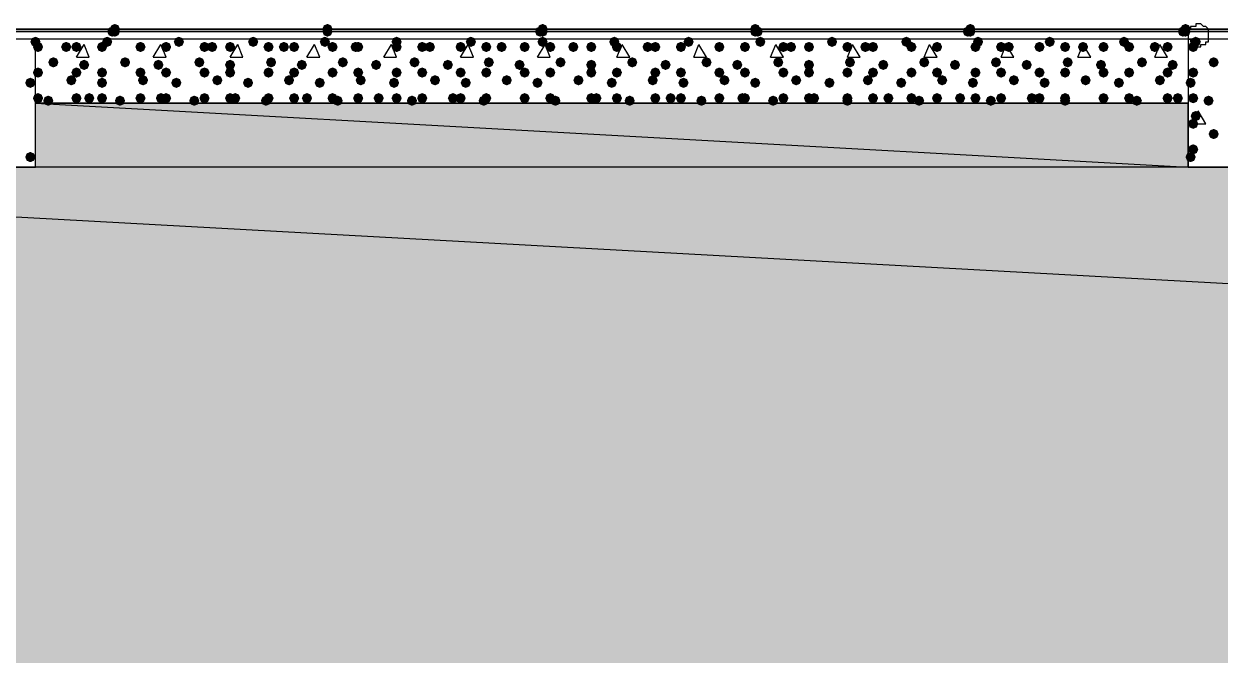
# Model space of a CAD drawing. Header units: millimetres. Extents: x 0 to 420, y 0 to 297.
# Drawn here: x 48.41 to 68.18, y 217.74 to 228.18 of the extents above; entities that cross this region are included whole.
import ezdxf

# ---------------------------------------------------------------- set-up
doc = ezdxf.new("R2010")
doc.units = ezdxf.units.MM
doc.layers.get('0').update_dxf_attribs({"linetype": 'CONTINUOUS'})

msp = doc.modelspace()

# ---------------------------------------------------------------- hatches: boundary and pattern name
at = {"true_color": 0x0000fe}
for points in [[(49.995667, 228.092), (49.970796, 228.032204), (49.911, 228.007333), (49.851204, 228.032204), (49.826333, 228.092), (49.851204, 228.151796), (49.911, 228.176667), (49.970796, 228.151796)], [(53.509333, 228.092), (53.484462, 228.032204), (53.424667, 228.007333), (53.364871, 228.032204), (53.34, 228.092), (53.364871, 228.151796), (53.424667, 228.176667), (53.484462, 228.151796)], [(57.065333, 228.092), (57.040463, 228.032204), (56.980667, 228.007333), (56.920871, 228.032204), (56.896, 228.092), (56.920871, 228.151796), (56.980667, 228.176667), (57.040462, 228.151796)], [(60.579, 228.092), (60.554129, 228.032204), (60.494333, 228.007333), (60.434538, 228.032204), (60.409667, 228.092), (60.434537, 228.151796), (60.494333, 228.176667), (60.554129, 228.151796)], [(64.135, 228.092), (64.110129, 228.032204), (64.050333, 228.007333), (63.990538, 228.032204), (63.965667, 228.092), (63.990537, 228.151796), (64.050333, 228.176667), (64.110129, 228.151796)], [(67.691, 228.092), (67.666129, 228.032204), (67.606333, 228.007333), (67.546537, 228.032204), (67.521667, 228.092), (67.546537, 228.151796), (67.606333, 228.176667), (67.666129, 228.151796)], [(49.953333, 228.049667), (49.928463, 227.989871), (49.868667, 227.965), (49.808871, 227.989871), (49.784, 228.049667), (49.808871, 228.109462), (49.868667, 228.134333), (49.928462, 228.109463)], [(49.995667, 228.049667), (49.970796, 227.989871), (49.911, 227.965), (49.851204, 227.989871), (49.826333, 228.049667), (49.851204, 228.109462), (49.911, 228.134333), (49.970796, 228.109463)], [(49.995667, 228.049667), (49.970796, 227.989871), (49.911, 227.965), (49.851204, 227.989871), (49.826333, 228.049667), (49.851204, 228.109462), (49.911, 228.134333), (49.970796, 228.109463)], [(53.509333, 228.049667), (53.484462, 227.989871), (53.424667, 227.965), (53.364871, 227.989871), (53.34, 228.049667), (53.364871, 228.109462), (53.424667, 228.134333), (53.484462, 228.109463)], [(53.509333, 228.049667), (53.484462, 227.989871), (53.424667, 227.965), (53.364871, 227.989871), (53.34, 228.049667), (53.364871, 228.109462), (53.424667, 228.134333), (53.484462, 228.109463)], [(53.509333, 228.049667), (53.484462, 227.989871), (53.424667, 227.965), (53.364871, 227.989871), (53.34, 228.049667), (53.364871, 228.109462), (53.424667, 228.134333), (53.484462, 228.109463)], [(57.023, 228.049667), (56.998129, 227.989871), (56.938333, 227.965), (56.878538, 227.989871), (56.853667, 228.049667), (56.878537, 228.109462), (56.938333, 228.134333), (56.998129, 228.109463)], [(57.065333, 228.049667), (57.040463, 227.989871), (56.980667, 227.965), (56.920871, 227.989871), (56.896, 228.049667), (56.920871, 228.109462), (56.980667, 228.134333), (57.040462, 228.109463)], [(57.065333, 228.049667), (57.040463, 227.989871), (56.980667, 227.965), (56.920871, 227.989871), (56.896, 228.049667), (56.920871, 228.109462), (56.980667, 228.134333), (57.040462, 228.109463)], [(60.579, 228.049667), (60.554129, 227.989871), (60.494333, 227.965), (60.434538, 227.989871), (60.409667, 228.049667), (60.434537, 228.109462), (60.494333, 228.134333), (60.554129, 228.109463)], [(60.579, 228.049667), (60.554129, 227.989871), (60.494333, 227.965), (60.434538, 227.989871), (60.409667, 228.049667), (60.434537, 228.109462), (60.494333, 228.134333), (60.554129, 228.109463)], [(60.621333, 228.049667), (60.596462, 227.989871), (60.536667, 227.965), (60.476871, 227.989871), (60.452, 228.049667), (60.476871, 228.109462), (60.536667, 228.134333), (60.596462, 228.109463)], [(64.092667, 228.049667), (64.067796, 227.989871), (64.008, 227.965), (63.948204, 227.989871), (63.923333, 228.049667), (63.948204, 228.109462), (64.008, 228.134333), (64.067796, 228.109463)], [(64.135, 228.049667), (64.110129, 227.989871), (64.050333, 227.965), (63.990538, 227.989871), (63.965667, 228.049667), (63.990537, 228.109462), (64.050333, 228.134333), (64.110129, 228.109463)], [(64.135, 228.049667), (64.110129, 227.989871), (64.050333, 227.965), (63.990538, 227.989871), (63.965667, 228.049667), (63.990537, 228.109462), (64.050333, 228.134333), (64.110129, 228.109463)], [(67.648667, 228.049667), (67.623796, 227.989871), (67.564, 227.965), (67.504204, 227.989871), (67.479333, 228.049667), (67.504204, 228.109462), (67.564, 228.134333), (67.623796, 228.109463)], [(67.691, 228.049667), (67.666129, 227.989871), (67.606333, 227.965), (67.546537, 227.989871), (67.521667, 228.049667), (67.546537, 228.109462), (67.606333, 228.134333), (67.666129, 228.109463)], [(67.691, 228.049667), (67.666129, 227.989871), (67.606333, 227.965), (67.546537, 227.989871), (67.521667, 228.049667), (67.546537, 228.109462), (67.606333, 228.134333), (67.666129, 228.109463)]]:
    msp.add_hatch(color=0, dxfattribs=at).paths.add_polyline_path(points, flags=0)
at = {"true_color": 0x000007}
h = msp.add_hatch(color=0, dxfattribs=at)
h.paths.add_polyline_path([(32.215667, 228.049667), (380.661333, 228.049667)], flags=0)
h.paths.add_polyline_path([(380.661333, 228.049667), (32.215667, 228.049667)], flags=0)
at = {"true_color": 0x000008}
for points in [[(48.683333, 227.880333), (48.658463, 227.820537), (48.598667, 227.795667), (48.538871, 227.820537), (48.514, 227.880333), (48.538871, 227.940129), (48.598667, 227.965), (48.658462, 227.940129)], [(49.868667, 227.880333), (49.843796, 227.820537), (49.784, 227.795667), (49.724204, 227.820537), (49.699333, 227.880333), (49.724204, 227.940129), (49.784, 227.965), (49.843796, 227.940129)], [(51.054, 227.880333), (51.029129, 227.820537), (50.969333, 227.795667), (50.909538, 227.820537), (50.884667, 227.880333), (50.909537, 227.940129), (50.969333, 227.965), (51.029129, 227.940129)], [(52.281667, 227.880333), (52.256796, 227.820537), (52.197, 227.795667), (52.137204, 227.820537), (52.112333, 227.880333), (52.137204, 227.940129), (52.197, 227.965), (52.256796, 227.940129)], [(53.467, 227.880333), (53.442129, 227.820537), (53.382333, 227.795667), (53.322538, 227.820537), (53.297667, 227.880333), (53.322537, 227.940129), (53.382333, 227.965), (53.442129, 227.940129)], [(54.652333, 227.880333), (54.627463, 227.820537), (54.567667, 227.795667), (54.507871, 227.820537), (54.483, 227.880333), (54.507871, 227.940129), (54.567667, 227.965), (54.627462, 227.940129)], [(55.88, 227.880333), (55.855129, 227.820537), (55.795333, 227.795667), (55.735538, 227.820537), (55.710667, 227.880333), (55.735537, 227.940129), (55.795333, 227.965), (55.855129, 227.940129)], [(57.065333, 227.880333), (57.040463, 227.820537), (56.980667, 227.795667), (56.920871, 227.820537), (56.896, 227.880333), (56.920871, 227.940129), (56.980667, 227.965), (57.040462, 227.940129)], [(58.250667, 227.880333), (58.225796, 227.820537), (58.166, 227.795667), (58.106204, 227.820537), (58.081333, 227.880333), (58.106204, 227.940129), (58.166, 227.965), (58.225796, 227.940129)], [(59.478333, 227.880333), (59.453463, 227.820537), (59.393667, 227.795667), (59.333871, 227.820537), (59.309, 227.880333), (59.333871, 227.940129), (59.393667, 227.965), (59.453462, 227.940129)], [(60.663667, 227.880333), (60.638796, 227.820537), (60.579, 227.795667), (60.519204, 227.820537), (60.494333, 227.880333), (60.519204, 227.940129), (60.579, 227.965), (60.638796, 227.940129)], [(61.849, 227.880333), (61.824129, 227.820537), (61.764333, 227.795667), (61.704538, 227.820537), (61.679667, 227.880333), (61.704537, 227.940129), (61.764333, 227.965), (61.824129, 227.940129)], [(63.076667, 227.880333), (63.051796, 227.820537), (62.992, 227.795667), (62.932204, 227.820537), (62.907333, 227.880333), (62.932204, 227.940129), (62.992, 227.965), (63.051796, 227.940129)], [(64.262, 227.880333), (64.237129, 227.820537), (64.177333, 227.795667), (64.117538, 227.820537), (64.092667, 227.880333), (64.117537, 227.940129), (64.177333, 227.965), (64.237129, 227.940129)], [(65.447333, 227.880333), (65.422463, 227.820537), (65.362667, 227.795667), (65.302871, 227.820537), (65.278, 227.880333), (65.302871, 227.940129), (65.362667, 227.965), (65.422462, 227.940129)], [(66.675, 227.880333), (66.650129, 227.820537), (66.590333, 227.795667), (66.530538, 227.820537), (66.505667, 227.880333), (66.530537, 227.940129), (66.590333, 227.965), (66.650129, 227.940129)], [(48.725667, 227.795667), (48.700796, 227.735871), (48.641, 227.711), (48.581204, 227.735871), (48.556333, 227.795667), (48.581204, 227.855462), (48.641, 227.880333), (48.700796, 227.855463)], [(49.191333, 227.795667), (49.166462, 227.735871), (49.106667, 227.711), (49.046871, 227.735871), (49.022, 227.795667), (49.046871, 227.855462), (49.106667, 227.880333), (49.166462, 227.855463)], [(49.360667, 227.795667), (49.335796, 227.735871), (49.276, 227.711), (49.216204, 227.735871), (49.191333, 227.795667), (49.216204, 227.855462), (49.276, 227.880333), (49.335796, 227.855463)], [(49.784, 227.795667), (49.759129, 227.735871), (49.699333, 227.711), (49.639538, 227.735871), (49.614667, 227.795667), (49.639537, 227.855462), (49.699333, 227.880333), (49.759129, 227.855463)], [(50.419, 227.795667), (50.394129, 227.735871), (50.334333, 227.711), (50.274538, 227.735871), (50.249667, 227.795667), (50.274537, 227.855462), (50.334333, 227.880333), (50.394129, 227.855463)], [(50.419, 227.795667), (50.394129, 227.735871), (50.334333, 227.711), (50.274538, 227.735871), (50.249667, 227.795667), (50.274537, 227.855462), (50.334333, 227.880333), (50.394129, 227.855463)], [(50.842333, 227.795667), (50.817463, 227.735871), (50.757667, 227.711), (50.697871, 227.735871), (50.673, 227.795667), (50.697871, 227.855462), (50.757667, 227.880333), (50.817462, 227.855463)], [(51.477333, 227.795667), (51.452463, 227.735871), (51.392667, 227.711), (51.332871, 227.735871), (51.308, 227.795667), (51.332871, 227.855462), (51.392667, 227.880333), (51.452462, 227.855463)], [(51.604333, 227.795667), (51.579462, 227.735871), (51.519667, 227.711), (51.459871, 227.735871), (51.435, 227.795667), (51.459871, 227.855462), (51.519667, 227.880333), (51.579462, 227.855463)], [(51.900667, 227.795667), (51.875796, 227.735871), (51.816, 227.711), (51.756204, 227.735871), (51.731333, 227.795667), (51.756204, 227.855462), (51.816, 227.880333), (51.875796, 227.855463)], [(52.535667, 227.795667), (52.510796, 227.735871), (52.451, 227.711), (52.391204, 227.735871), (52.366333, 227.795667), (52.391204, 227.855462), (52.451, 227.880333), (52.510796, 227.855463)], [(52.789667, 227.795667), (52.764796, 227.735871), (52.705, 227.711), (52.645204, 227.735871), (52.620333, 227.795667), (52.645204, 227.855462), (52.705, 227.880333), (52.764796, 227.855463)], [(52.959, 227.795667), (52.934129, 227.735871), (52.874333, 227.711), (52.814538, 227.735871), (52.789667, 227.795667), (52.814537, 227.855462), (52.874333, 227.880333), (52.934129, 227.855463)], [(53.594, 227.795667), (53.569129, 227.735871), (53.509333, 227.711), (53.449538, 227.735871), (53.424667, 227.795667), (53.449537, 227.855462), (53.509333, 227.880333), (53.569129, 227.855463)], [(53.975, 227.795667), (53.950129, 227.735871), (53.890333, 227.711), (53.830538, 227.735871), (53.805667, 227.795667), (53.830537, 227.855462), (53.890333, 227.880333), (53.950129, 227.855463)], [(54.017333, 227.795667), (53.992463, 227.735871), (53.932667, 227.711), (53.872871, 227.735871), (53.848, 227.795667), (53.872871, 227.855462), (53.932667, 227.880333), (53.992462, 227.855463)], [(54.652333, 227.795667), (54.627463, 227.735871), (54.567667, 227.711), (54.507871, 227.735871), (54.483, 227.795667), (54.507871, 227.855462), (54.567667, 227.880333), (54.627462, 227.855463)], [(55.075667, 227.795667), (55.050796, 227.735871), (54.991, 227.711), (54.931204, 227.735871), (54.906333, 227.795667), (54.931204, 227.855462), (54.991, 227.880333), (55.050796, 227.855463)], [(55.202667, 227.795667), (55.177796, 227.735871), (55.118, 227.711), (55.058204, 227.735871), (55.033333, 227.795667), (55.058204, 227.855462), (55.118, 227.880333), (55.177796, 227.855463)], [(55.710667, 227.795667), (55.685796, 227.735871), (55.626, 227.711), (55.566204, 227.735871), (55.541333, 227.795667), (55.566204, 227.855462), (55.626, 227.880333), (55.685796, 227.855463)], [(56.134, 227.795667), (56.109129, 227.735871), (56.049333, 227.711), (55.989538, 227.735871), (55.964667, 227.795667), (55.989537, 227.855462), (56.049333, 227.880333), (56.109129, 227.855463)], [(56.388, 227.795667), (56.363129, 227.735871), (56.303333, 227.711), (56.243537, 227.735871), (56.218667, 227.795667), (56.243537, 227.855462), (56.303333, 227.880333), (56.363129, 227.855463)], [(56.769, 227.795667), (56.744129, 227.735871), (56.684333, 227.711), (56.624538, 227.735871), (56.599667, 227.795667), (56.624537, 227.855462), (56.684333, 227.880333), (56.744129, 227.855463)], [(57.192333, 227.795667), (57.167463, 227.735871), (57.107667, 227.711), (57.047871, 227.735871), (57.023, 227.795667), (57.047871, 227.855462), (57.107667, 227.880333), (57.167462, 227.855463)], [(57.573333, 227.795667), (57.548463, 227.735871), (57.488667, 227.711), (57.428871, 227.735871), (57.404, 227.795667), (57.428871, 227.855462), (57.488667, 227.880333), (57.548462, 227.855463)], [(57.869667, 227.795667), (57.844796, 227.735871), (57.785, 227.711), (57.725204, 227.735871), (57.700333, 227.795667), (57.725204, 227.855462), (57.785, 227.880333), (57.844796, 227.855463)], [(58.293, 227.795667), (58.268129, 227.735871), (58.208333, 227.711), (58.148537, 227.735871), (58.123667, 227.795667), (58.148537, 227.855462), (58.208333, 227.880333), (58.268129, 227.855463)], [(58.801, 227.795667), (58.776129, 227.735871), (58.716333, 227.711), (58.656537, 227.735871), (58.631667, 227.795667), (58.656537, 227.855462), (58.716333, 227.880333), (58.776129, 227.855463)], [(58.928, 227.795667), (58.903129, 227.735871), (58.843333, 227.711), (58.783537, 227.735871), (58.758667, 227.795667), (58.783537, 227.855462), (58.843333, 227.880333), (58.903129, 227.855463)], [(59.351333, 227.795667), (59.326462, 227.735871), (59.266667, 227.711), (59.206871, 227.735871), (59.182, 227.795667), (59.206871, 227.855462), (59.266667, 227.880333), (59.326462, 227.855463)], [(59.986333, 227.795667), (59.961462, 227.735871), (59.901667, 227.711), (59.841871, 227.735871), (59.817, 227.795667), (59.841871, 227.855462), (59.901667, 227.880333), (59.961462, 227.855463)], [(59.986333, 227.795667), (59.961462, 227.735871), (59.901667, 227.711), (59.841871, 227.735871), (59.817, 227.795667), (59.841871, 227.855462), (59.901667, 227.880333), (59.961462, 227.855463)], [(60.409667, 227.795667), (60.384796, 227.735871), (60.325, 227.711), (60.265204, 227.735871), (60.240333, 227.795667), (60.265204, 227.855462), (60.325, 227.880333), (60.384796, 227.855463)], [(61.044667, 227.795667), (61.019796, 227.735871), (60.96, 227.711), (60.900204, 227.735871), (60.875333, 227.795667), (60.900204, 227.855462), (60.96, 227.880333), (61.019796, 227.855463)], [(61.171667, 227.795667), (61.146796, 227.735871), (61.087, 227.711), (61.027204, 227.735871), (61.002333, 227.795667), (61.027204, 227.855462), (61.087, 227.880333), (61.146796, 227.855463)], [(61.468, 227.795667), (61.443129, 227.735871), (61.383333, 227.711), (61.323537, 227.735871), (61.298667, 227.795667), (61.323537, 227.855462), (61.383333, 227.880333), (61.443129, 227.855463)], [(62.103, 227.795667), (62.078129, 227.735871), (62.018333, 227.711), (61.958537, 227.735871), (61.933667, 227.795667), (61.958537, 227.855462), (62.018333, 227.880333), (62.078129, 227.855463)], [(62.399333, 227.795667), (62.374462, 227.735871), (62.314667, 227.711), (62.254871, 227.735871), (62.23, 227.795667), (62.254871, 227.855462), (62.314667, 227.880333), (62.374462, 227.855463)], [(62.526333, 227.795667), (62.501462, 227.735871), (62.441667, 227.711), (62.381871, 227.735871), (62.357, 227.795667), (62.381871, 227.855462), (62.441667, 227.880333), (62.501462, 227.855463)], [(63.161333, 227.795667), (63.136462, 227.735871), (63.076667, 227.711), (63.016871, 227.735871), (62.992, 227.795667), (63.016871, 227.855462), (63.076667, 227.880333), (63.136462, 227.855463)], [(63.584667, 227.795667), (63.559796, 227.735871), (63.5, 227.711), (63.440204, 227.735871), (63.415333, 227.795667), (63.440204, 227.855462), (63.5, 227.880333), (63.559796, 227.855463)], [(63.584667, 227.795667), (63.559796, 227.735871), (63.5, 227.711), (63.440204, 227.735871), (63.415333, 227.795667), (63.440204, 227.855462), (63.5, 227.880333), (63.559796, 227.855463)], [(64.219667, 227.795667), (64.194796, 227.735871), (64.135, 227.711), (64.075204, 227.735871), (64.050333, 227.795667), (64.075204, 227.855462), (64.135, 227.880333), (64.194796, 227.855463)], [(64.643, 227.795667), (64.618129, 227.735871), (64.558333, 227.711), (64.498537, 227.735871), (64.473667, 227.795667), (64.498537, 227.855462), (64.558333, 227.880333), (64.618129, 227.855463)], [(64.77, 227.795667), (64.745129, 227.735871), (64.685333, 227.711), (64.625538, 227.735871), (64.600667, 227.795667), (64.625537, 227.855462), (64.685333, 227.880333), (64.745129, 227.855463)], [(65.278, 227.795667), (65.253129, 227.735871), (65.193333, 227.711), (65.133538, 227.735871), (65.108667, 227.795667), (65.133537, 227.855462), (65.193333, 227.880333), (65.253129, 227.855463)], [(65.701333, 227.795667), (65.676463, 227.735871), (65.616667, 227.711), (65.556871, 227.735871), (65.532, 227.795667), (65.556871, 227.855462), (65.616667, 227.880333), (65.676462, 227.855463)], [(65.997667, 227.795667), (65.972796, 227.735871), (65.913, 227.711), (65.853204, 227.735871), (65.828333, 227.795667), (65.853204, 227.855462), (65.913, 227.880333), (65.972796, 227.855463)], [(66.336333, 227.795667), (66.311462, 227.735871), (66.251667, 227.711), (66.191871, 227.735871), (66.167, 227.795667), (66.191871, 227.855462), (66.251667, 227.880333), (66.311462, 227.855463)], [(66.759667, 227.795667), (66.734796, 227.735871), (66.675, 227.711), (66.615204, 227.735871), (66.590333, 227.795667), (66.615204, 227.855462), (66.675, 227.880333), (66.734796, 227.855463)], [(67.183, 227.795667), (67.158129, 227.735871), (67.098333, 227.711), (67.038538, 227.735871), (67.013667, 227.795667), (67.038537, 227.855462), (67.098333, 227.880333), (67.158129, 227.855463)], [(67.394667, 227.795667), (67.369796, 227.735871), (67.31, 227.711), (67.250204, 227.735871), (67.225333, 227.795667), (67.250204, 227.855462), (67.31, 227.880333), (67.369796, 227.855463)], [(48.979667, 227.541667), (48.954796, 227.481871), (48.895, 227.457), (48.835204, 227.481871), (48.810333, 227.541667), (48.835204, 227.601462), (48.895, 227.626333), (48.954796, 227.601463)], [(49.487667, 227.499333), (49.462796, 227.439537), (49.403, 227.414667), (49.343204, 227.439537), (49.318333, 227.499333), (49.343204, 227.559129), (49.403, 227.584), (49.462796, 227.559129)], [(50.165, 227.541667), (50.140129, 227.481871), (50.080333, 227.457), (50.020538, 227.481871), (49.995667, 227.541667), (50.020537, 227.601462), (50.080333, 227.626333), (50.140129, 227.601463)], [(50.715333, 227.499333), (50.690463, 227.439537), (50.630667, 227.414667), (50.570871, 227.439537), (50.546, 227.499333), (50.570871, 227.559129), (50.630667, 227.584), (50.690462, 227.559129)], [(51.392667, 227.541667), (51.367796, 227.481871), (51.308, 227.457), (51.248204, 227.481871), (51.223333, 227.541667), (51.248204, 227.601462), (51.308, 227.626333), (51.367796, 227.601463)], [(51.900667, 227.499333), (51.875796, 227.439537), (51.816, 227.414667), (51.756204, 227.439537), (51.731333, 227.499333), (51.756204, 227.559129), (51.816, 227.584), (51.875796, 227.559129)], [(52.578, 227.541667), (52.553129, 227.481871), (52.493333, 227.457), (52.433538, 227.481871), (52.408667, 227.541667), (52.433537, 227.601462), (52.493333, 227.626333), (52.553129, 227.601463)], [(53.086, 227.499333), (53.061129, 227.439537), (53.001333, 227.414667), (52.941537, 227.439537), (52.916667, 227.499333), (52.941537, 227.559129), (53.001333, 227.584), (53.061129, 227.559129)], [(53.763333, 227.541667), (53.738463, 227.481871), (53.678667, 227.457), (53.618871, 227.481871), (53.594, 227.541667), (53.618871, 227.601462), (53.678667, 227.626333), (53.738462, 227.601463)], [(54.313667, 227.499333), (54.288796, 227.439537), (54.229, 227.414667), (54.169204, 227.439537), (54.144333, 227.499333), (54.169204, 227.559129), (54.229, 227.584), (54.288796, 227.559129)], [(54.948667, 227.541667), (54.923796, 227.481871), (54.864, 227.457), (54.804204, 227.481871), (54.779333, 227.541667), (54.804204, 227.601462), (54.864, 227.626333), (54.923796, 227.601463)], [(55.499, 227.499333), (55.474129, 227.439537), (55.414333, 227.414667), (55.354538, 227.439537), (55.329667, 227.499333), (55.354537, 227.559129), (55.414333, 227.584), (55.474129, 227.559129)], [(56.176333, 227.541667), (56.151462, 227.481871), (56.091667, 227.457), (56.031871, 227.481871), (56.007, 227.541667), (56.031871, 227.601462), (56.091667, 227.626333), (56.151462, 227.601463)], [(56.684333, 227.499333), (56.659462, 227.439537), (56.599667, 227.414667), (56.539871, 227.439537), (56.515, 227.499333), (56.539871, 227.559129), (56.599667, 227.584), (56.659462, 227.559129)], [(57.361667, 227.541667), (57.336796, 227.481871), (57.277, 227.457), (57.217204, 227.481871), (57.192333, 227.541667), (57.217204, 227.601462), (57.277, 227.626333), (57.336796, 227.601463)], [(57.869667, 227.499333), (57.844796, 227.439537), (57.785, 227.414667), (57.725204, 227.439537), (57.700333, 227.499333), (57.725204, 227.559129), (57.785, 227.584), (57.844796, 227.559129)], [(58.547, 227.541667), (58.522129, 227.481871), (58.462333, 227.457), (58.402538, 227.481871), (58.377667, 227.541667), (58.402537, 227.601462), (58.462333, 227.626333), (58.522129, 227.601463)], [(59.097333, 227.499333), (59.072463, 227.439537), (59.012667, 227.414667), (58.952871, 227.439537), (58.928, 227.499333), (58.952871, 227.559129), (59.012667, 227.584), (59.072462, 227.559129)], [(59.774667, 227.541667), (59.749796, 227.481871), (59.69, 227.457), (59.630204, 227.481871), (59.605333, 227.541667), (59.630204, 227.601462), (59.69, 227.626333), (59.749796, 227.601463)], [(60.282667, 227.499333), (60.257796, 227.439537), (60.198, 227.414667), (60.138204, 227.439537), (60.113333, 227.499333), (60.138204, 227.559129), (60.198, 227.584), (60.257796, 227.559129)], [(60.96, 227.541667), (60.935129, 227.481871), (60.875333, 227.457), (60.815538, 227.481871), (60.790667, 227.541667), (60.815537, 227.601462), (60.875333, 227.626333), (60.935129, 227.601463)], [(61.468, 227.499333), (61.443129, 227.439537), (61.383333, 227.414667), (61.323537, 227.439537), (61.298667, 227.499333), (61.323537, 227.559129), (61.383333, 227.584), (61.443129, 227.559129)], [(62.145333, 227.541667), (62.120463, 227.481871), (62.060667, 227.457), (62.000871, 227.481871), (61.976, 227.541667), (62.000871, 227.601462), (62.060667, 227.626333), (62.120462, 227.601463)], [(62.695667, 227.499333), (62.670796, 227.439537), (62.611, 227.414667), (62.551204, 227.439537), (62.526333, 227.499333), (62.551204, 227.559129), (62.611, 227.584), (62.670796, 227.559129)], [(63.373, 227.541667), (63.348129, 227.481871), (63.288333, 227.457), (63.228537, 227.481871), (63.203667, 227.541667), (63.228537, 227.601462), (63.288333, 227.626333), (63.348129, 227.601463)], [(63.881, 227.499333), (63.856129, 227.439537), (63.796333, 227.414667), (63.736537, 227.439537), (63.711667, 227.499333), (63.736537, 227.559129), (63.796333, 227.584), (63.856129, 227.559129)], [(64.558333, 227.541667), (64.533463, 227.481871), (64.473667, 227.457), (64.413871, 227.481871), (64.389, 227.541667), (64.413871, 227.601462), (64.473667, 227.626333), (64.533462, 227.601463)], [(65.066333, 227.499333), (65.041462, 227.439537), (64.981667, 227.414667), (64.921871, 227.439537), (64.897, 227.499333), (64.921871, 227.559129), (64.981667, 227.584), (65.041462, 227.559129)], [(65.743667, 227.541667), (65.718796, 227.481871), (65.659, 227.457), (65.599204, 227.481871), (65.574333, 227.541667), (65.599204, 227.601462), (65.659, 227.626333), (65.718796, 227.601463)], [(66.294, 227.499333), (66.269129, 227.439537), (66.209333, 227.414667), (66.149538, 227.439537), (66.124667, 227.499333), (66.149537, 227.559129), (66.209333, 227.584), (66.269129, 227.559129)], [(66.971333, 227.541667), (66.946462, 227.481871), (66.886667, 227.457), (66.826871, 227.481871), (66.802, 227.541667), (66.826871, 227.601462), (66.886667, 227.626333), (66.946462, 227.601463)], [(67.479333, 227.499333), (67.454462, 227.439537), (67.394667, 227.414667), (67.334871, 227.439537), (67.31, 227.499333), (67.334871, 227.559129), (67.394667, 227.584), (67.454462, 227.559129)], [(48.725667, 227.372333), (48.700796, 227.312537), (48.641, 227.287667), (48.581204, 227.312537), (48.556333, 227.372333), (48.581204, 227.432129), (48.641, 227.457), (48.700796, 227.432129)], [(49.360667, 227.372333), (49.335796, 227.312537), (49.276, 227.287667), (49.216204, 227.312537), (49.191333, 227.372333), (49.216204, 227.432129), (49.276, 227.457), (49.335796, 227.432129)], [(49.784, 227.372333), (49.759129, 227.312537), (49.699333, 227.287667), (49.639538, 227.312537), (49.614667, 227.372333), (49.639537, 227.432129), (49.699333, 227.457), (49.759129, 227.432129)], [(50.419, 227.372333), (50.394129, 227.312537), (50.334333, 227.287667), (50.274538, 227.312537), (50.249667, 227.372333), (50.274537, 227.432129), (50.334333, 227.457), (50.394129, 227.432129)], [(50.842333, 227.372333), (50.817463, 227.312537), (50.757667, 227.287667), (50.697871, 227.312537), (50.673, 227.372333), (50.697871, 227.432129), (50.757667, 227.457), (50.817462, 227.432129)], [(51.477333, 227.372333), (51.452463, 227.312537), (51.392667, 227.287667), (51.332871, 227.312537), (51.308, 227.372333), (51.332871, 227.432129), (51.392667, 227.457), (51.452462, 227.432129)], [(51.900667, 227.372333), (51.875796, 227.312537), (51.816, 227.287667), (51.756204, 227.312537), (51.731333, 227.372333), (51.756204, 227.432129), (51.816, 227.457), (51.875796, 227.432129)], [(52.535667, 227.372333), (52.510796, 227.312537), (52.451, 227.287667), (52.391204, 227.312537), (52.366333, 227.372333), (52.391204, 227.432129), (52.451, 227.457), (52.510796, 227.432129)], [(52.959, 227.372333), (52.934129, 227.312537), (52.874333, 227.287667), (52.814538, 227.312537), (52.789667, 227.372333), (52.814537, 227.432129), (52.874333, 227.457), (52.934129, 227.432129)], [(53.594, 227.372333), (53.569129, 227.312537), (53.509333, 227.287667), (53.449538, 227.312537), (53.424667, 227.372333), (53.449537, 227.432129), (53.509333, 227.457), (53.569129, 227.432129)], [(54.017333, 227.372333), (53.992463, 227.312537), (53.932667, 227.287667), (53.872871, 227.312537), (53.848, 227.372333), (53.872871, 227.432129), (53.932667, 227.457), (53.992462, 227.432129)], [(54.652333, 227.372333), (54.627463, 227.312537), (54.567667, 227.287667), (54.507871, 227.312537), (54.483, 227.372333), (54.507871, 227.432129), (54.567667, 227.457), (54.627462, 227.432129)], [(55.075667, 227.372333), (55.050796, 227.312537), (54.991, 227.287667), (54.931204, 227.312537), (54.906333, 227.372333), (54.931204, 227.432129), (54.991, 227.457), (55.050796, 227.432129)], [(55.710667, 227.372333), (55.685796, 227.312537), (55.626, 227.287667), (55.566204, 227.312537), (55.541333, 227.372333), (55.566204, 227.432129), (55.626, 227.457), (55.685796, 227.432129)], [(56.134, 227.372333), (56.109129, 227.312537), (56.049333, 227.287667), (55.989538, 227.312537), (55.964667, 227.372333), (55.989537, 227.432129), (56.049333, 227.457), (56.109129, 227.432129)], [(56.769, 227.372333), (56.744129, 227.312537), (56.684333, 227.287667), (56.624538, 227.312537), (56.599667, 227.372333), (56.624537, 227.432129), (56.684333, 227.457), (56.744129, 227.432129)], [(57.192333, 227.372333), (57.167463, 227.312537), (57.107667, 227.287667), (57.047871, 227.312537), (57.023, 227.372333), (57.047871, 227.432129), (57.107667, 227.457), (57.167462, 227.432129)], [(57.869667, 227.372333), (57.844796, 227.312537), (57.785, 227.287667), (57.725204, 227.312537), (57.700333, 227.372333), (57.725204, 227.432129), (57.785, 227.457), (57.844796, 227.432129)], [(58.293, 227.372333), (58.268129, 227.312537), (58.208333, 227.287667), (58.148537, 227.312537), (58.123667, 227.372333), (58.148537, 227.432129), (58.208333, 227.457), (58.268129, 227.432129)], [(58.928, 227.372333), (58.903129, 227.312537), (58.843333, 227.287667), (58.783537, 227.312537), (58.758667, 227.372333), (58.783537, 227.432129), (58.843333, 227.457), (58.903129, 227.432129)], [(59.351333, 227.372333), (59.326462, 227.312537), (59.266667, 227.287667), (59.206871, 227.312537), (59.182, 227.372333), (59.206871, 227.432129), (59.266667, 227.457), (59.326462, 227.432129)], [(59.986333, 227.372333), (59.961462, 227.312537), (59.901667, 227.287667), (59.841871, 227.312537), (59.817, 227.372333), (59.841871, 227.432129), (59.901667, 227.457), (59.961462, 227.432129)], [(60.409667, 227.372333), (60.384796, 227.312537), (60.325, 227.287667), (60.265204, 227.312537), (60.240333, 227.372333), (60.265204, 227.432129), (60.325, 227.457), (60.384796, 227.432129)], [(61.044667, 227.372333), (61.019796, 227.312537), (60.96, 227.287667), (60.900204, 227.312537), (60.875333, 227.372333), (60.900204, 227.432129), (60.96, 227.457), (61.019796, 227.432129)], [(61.468, 227.372333), (61.443129, 227.312537), (61.383333, 227.287667), (61.323537, 227.312537), (61.298667, 227.372333), (61.323537, 227.432129), (61.383333, 227.457), (61.443129, 227.432129)], [(62.103, 227.372333), (62.078129, 227.312537), (62.018333, 227.287667), (61.958537, 227.312537), (61.933667, 227.372333), (61.958537, 227.432129), (62.018333, 227.457), (62.078129, 227.432129)], [(62.526333, 227.372333), (62.501462, 227.312537), (62.441667, 227.287667), (62.381871, 227.312537), (62.357, 227.372333), (62.381871, 227.432129), (62.441667, 227.457), (62.501462, 227.432129)], [(63.161333, 227.372333), (63.136462, 227.312537), (63.076667, 227.287667), (63.016871, 227.312537), (62.992, 227.372333), (63.016871, 227.432129), (63.076667, 227.457), (63.136462, 227.432129)], [(63.584667, 227.372333), (63.559796, 227.312537), (63.5, 227.287667), (63.440204, 227.312537), (63.415333, 227.372333), (63.440204, 227.432129), (63.5, 227.457), (63.559796, 227.432129)], [(64.219667, 227.372333), (64.194796, 227.312537), (64.135, 227.287667), (64.075204, 227.312537), (64.050333, 227.372333), (64.075204, 227.432129), (64.135, 227.457), (64.194796, 227.432129)], [(64.643, 227.372333), (64.618129, 227.312537), (64.558333, 227.287667), (64.498537, 227.312537), (64.473667, 227.372333), (64.498537, 227.432129), (64.558333, 227.457), (64.618129, 227.432129)], [(65.278, 227.372333), (65.253129, 227.312537), (65.193333, 227.287667), (65.133538, 227.312537), (65.108667, 227.372333), (65.133537, 227.432129), (65.193333, 227.457), (65.253129, 227.432129)], [(65.701333, 227.372333), (65.676463, 227.312537), (65.616667, 227.287667), (65.556871, 227.312537), (65.532, 227.372333), (65.556871, 227.432129), (65.616667, 227.457), (65.676462, 227.432129)], [(66.336333, 227.372333), (66.311462, 227.312537), (66.251667, 227.287667), (66.191871, 227.312537), (66.167, 227.372333), (66.191871, 227.432129), (66.251667, 227.457), (66.311462, 227.432129)], [(66.759667, 227.372333), (66.734796, 227.312537), (66.675, 227.287667), (66.615204, 227.312537), (66.590333, 227.372333), (66.615204, 227.432129), (66.675, 227.457), (66.734796, 227.432129)], [(67.394667, 227.372333), (67.369796, 227.312537), (67.31, 227.287667), (67.250204, 227.312537), (67.225333, 227.372333), (67.250204, 227.432129), (67.31, 227.457), (67.369796, 227.432129)], [(49.276, 227.245333), (49.251129, 227.185537), (49.191333, 227.160667), (49.131537, 227.185537), (49.106667, 227.245333), (49.131537, 227.305129), (49.191333, 227.33), (49.251129, 227.305129)], [(49.784, 227.203), (49.759129, 227.143204), (49.699333, 227.118333), (49.639538, 227.143204), (49.614667, 227.203), (49.639537, 227.262796), (49.699333, 227.287667), (49.759129, 227.262796)], [(50.461333, 227.245333), (50.436462, 227.185537), (50.376667, 227.160667), (50.316871, 227.185537), (50.292, 227.245333), (50.316871, 227.305129), (50.376667, 227.33), (50.436462, 227.305129)], [(51.011667, 227.203), (50.986796, 227.143204), (50.927, 227.118333), (50.867204, 227.143204), (50.842333, 227.203), (50.867204, 227.262796), (50.927, 227.287667), (50.986796, 227.262796)], [(51.689, 227.245333), (51.664129, 227.185537), (51.604333, 227.160667), (51.544538, 227.185537), (51.519667, 227.245333), (51.544537, 227.305129), (51.604333, 227.33), (51.664129, 227.305129)], [(52.197, 227.203), (52.172129, 227.143204), (52.112333, 227.118333), (52.052538, 227.143204), (52.027667, 227.203), (52.052537, 227.262796), (52.112333, 227.287667), (52.172129, 227.262796)], [(52.874333, 227.245333), (52.849462, 227.185537), (52.789667, 227.160667), (52.729871, 227.185537), (52.705, 227.245333), (52.729871, 227.305129), (52.789667, 227.33), (52.849462, 227.305129)], [(53.382333, 227.203), (53.357463, 227.143204), (53.297667, 227.118333), (53.237871, 227.143204), (53.213, 227.203), (53.237871, 227.262796), (53.297667, 227.287667), (53.357462, 227.262796)], [(54.059667, 227.245333), (54.034796, 227.185537), (53.975, 227.160667), (53.915204, 227.185537), (53.890333, 227.245333), (53.915204, 227.305129), (53.975, 227.33), (54.034796, 227.305129)], [(54.61, 227.203), (54.585129, 227.143204), (54.525333, 227.118333), (54.465538, 227.143204), (54.440667, 227.203), (54.465537, 227.262796), (54.525333, 227.287667), (54.585129, 227.262796)], [(55.287333, 227.245333), (55.262463, 227.185537), (55.202667, 227.160667), (55.142871, 227.185537), (55.118, 227.245333), (55.142871, 227.305129), (55.202667, 227.33), (55.262462, 227.305129)], [(55.795333, 227.203), (55.770463, 227.143204), (55.710667, 227.118333), (55.650871, 227.143204), (55.626, 227.203), (55.650871, 227.262796), (55.710667, 227.287667), (55.770462, 227.262796)], [(56.472667, 227.245333), (56.447796, 227.185537), (56.388, 227.160667), (56.328204, 227.185537), (56.303333, 227.245333), (56.328204, 227.305129), (56.388, 227.33), (56.447796, 227.305129)], [(56.980667, 227.203), (56.955796, 227.143204), (56.896, 227.118333), (56.836204, 227.143204), (56.811333, 227.203), (56.836204, 227.262796), (56.896, 227.287667), (56.955796, 227.262796)], [(57.658, 227.245333), (57.633129, 227.185537), (57.573333, 227.160667), (57.513537, 227.185537), (57.488667, 227.245333), (57.513537, 227.305129), (57.573333, 227.33), (57.633129, 227.305129)], [(58.208333, 227.203), (58.183463, 227.143204), (58.123667, 227.118333), (58.063871, 227.143204), (58.039, 227.203), (58.063871, 227.262796), (58.123667, 227.287667), (58.183462, 227.262796)], [(58.885667, 227.245333), (58.860796, 227.185537), (58.801, 227.160667), (58.741204, 227.185537), (58.716333, 227.245333), (58.741204, 227.305129), (58.801, 227.33), (58.860796, 227.305129)], [(59.393667, 227.203), (59.368796, 227.143204), (59.309, 227.118333), (59.249204, 227.143204), (59.224333, 227.203), (59.249204, 227.262796), (59.309, 227.287667), (59.368796, 227.262796)], [(60.071, 227.245333), (60.046129, 227.185537), (59.986333, 227.160667), (59.926537, 227.185537), (59.901667, 227.245333), (59.926537, 227.305129), (59.986333, 227.33), (60.046129, 227.305129)], [(60.579, 227.203), (60.554129, 227.143204), (60.494333, 227.118333), (60.434538, 227.143204), (60.409667, 227.203), (60.434537, 227.262796), (60.494333, 227.287667), (60.554129, 227.262796)], [(61.256333, 227.245333), (61.231462, 227.185537), (61.171667, 227.160667), (61.111871, 227.185537), (61.087, 227.245333), (61.111871, 227.305129), (61.171667, 227.33), (61.231462, 227.305129)], [(61.806667, 227.203), (61.781796, 227.143204), (61.722, 227.118333), (61.662204, 227.143204), (61.637333, 227.203), (61.662204, 227.262796), (61.722, 227.287667), (61.781796, 227.262796)], [(62.441667, 227.245333), (62.416796, 227.185537), (62.357, 227.160667), (62.297204, 227.185537), (62.272333, 227.245333), (62.297204, 227.305129), (62.357, 227.33), (62.416796, 227.305129)], [(62.992, 227.203), (62.967129, 227.143204), (62.907333, 227.118333), (62.847538, 227.143204), (62.822667, 227.203), (62.847537, 227.262796), (62.907333, 227.287667), (62.967129, 227.262796)], [(63.669333, 227.245333), (63.644462, 227.185537), (63.584667, 227.160667), (63.524871, 227.185537), (63.5, 227.245333), (63.524871, 227.305129), (63.584667, 227.33), (63.644462, 227.305129)], [(64.177333, 227.203), (64.152463, 227.143204), (64.092667, 227.118333), (64.032871, 227.143204), (64.008, 227.203), (64.032871, 227.262796), (64.092667, 227.287667), (64.152462, 227.262796)], [(64.854667, 227.245333), (64.829796, 227.185537), (64.77, 227.160667), (64.710204, 227.185537), (64.685333, 227.245333), (64.710204, 227.305129), (64.77, 227.33), (64.829796, 227.305129)], [(65.362667, 227.203), (65.337796, 227.143204), (65.278, 227.118333), (65.218204, 227.143204), (65.193333, 227.203), (65.218204, 227.262796), (65.278, 227.287667), (65.337796, 227.262796)], [(66.04, 227.245333), (66.015129, 227.185537), (65.955333, 227.160667), (65.895538, 227.185537), (65.870667, 227.245333), (65.895537, 227.305129), (65.955333, 227.33), (66.015129, 227.305129)], [(66.590333, 227.203), (66.565463, 227.143204), (66.505667, 227.118333), (66.445871, 227.143204), (66.421, 227.203), (66.445871, 227.262796), (66.505667, 227.287667), (66.565462, 227.262796)], [(67.267667, 227.245333), (67.242796, 227.185537), (67.183, 227.160667), (67.123204, 227.185537), (67.098333, 227.245333), (67.123204, 227.305129), (67.183, 227.33), (67.242796, 227.305129)], [(48.725667, 226.949), (48.700796, 226.889204), (48.641, 226.864333), (48.581204, 226.889204), (48.556333, 226.949), (48.581204, 227.008796), (48.641, 227.033667), (48.700796, 227.008796)], [(48.895, 226.906667), (48.870129, 226.846871), (48.810333, 226.822), (48.750538, 226.846871), (48.725667, 226.906667), (48.750537, 226.966462), (48.810333, 226.991333), (48.870129, 226.966463)], [(49.360667, 226.949), (49.335796, 226.889204), (49.276, 226.864333), (49.216204, 226.889204), (49.191333, 226.949), (49.216204, 227.008796), (49.276, 227.033667), (49.335796, 227.008796)], [(49.572333, 226.949), (49.547463, 226.889204), (49.487667, 226.864333), (49.427871, 226.889204), (49.403, 226.949), (49.427871, 227.008796), (49.487667, 227.033667), (49.547462, 227.008796)], [(49.784, 226.949), (49.759129, 226.889204), (49.699333, 226.864333), (49.639538, 226.889204), (49.614667, 226.949), (49.639537, 227.008796), (49.699333, 227.033667), (49.759129, 227.008796)], [(50.080333, 226.906667), (50.055463, 226.846871), (49.995667, 226.822), (49.935871, 226.846871), (49.911, 226.906667), (49.935871, 226.966462), (49.995667, 226.991333), (50.055462, 226.966463)], [(50.419, 226.949), (50.394129, 226.889204), (50.334333, 226.864333), (50.274538, 226.889204), (50.249667, 226.949), (50.274537, 227.008796), (50.334333, 227.033667), (50.394129, 227.008796)], [(50.757667, 226.949), (50.732796, 226.889204), (50.673, 226.864333), (50.613204, 226.889204), (50.588333, 226.949), (50.613204, 227.008796), (50.673, 227.033667), (50.732796, 227.008796)], [(50.842333, 226.949), (50.817463, 226.889204), (50.757667, 226.864333), (50.697871, 226.889204), (50.673, 226.949), (50.697871, 227.008796), (50.757667, 227.033667), (50.817462, 227.008796)], [(51.308, 226.906667), (51.283129, 226.846871), (51.223333, 226.822), (51.163537, 226.846871), (51.138667, 226.906667), (51.163537, 226.966462), (51.223333, 226.991333), (51.283129, 226.966463)], [(51.477333, 226.949), (51.452463, 226.889204), (51.392667, 226.864333), (51.332871, 226.889204), (51.308, 226.949), (51.332871, 227.008796), (51.392667, 227.033667), (51.452462, 227.008796)], [(51.900667, 226.949), (51.875796, 226.889204), (51.816, 226.864333), (51.756204, 226.889204), (51.731333, 226.949), (51.756204, 227.008796), (51.816, 227.033667), (51.875796, 227.008796)], [(51.985333, 226.949), (51.960463, 226.889204), (51.900667, 226.864333), (51.840871, 226.889204), (51.816, 226.949), (51.840871, 227.008796), (51.900667, 227.033667), (51.960462, 227.008796)], [(52.493333, 226.906667), (52.468463, 226.846871), (52.408667, 226.822), (52.348871, 226.846871), (52.324, 226.906667), (52.348871, 226.966462), (52.408667, 226.991333), (52.468462, 226.966463)], [(52.535667, 226.949), (52.510796, 226.889204), (52.451, 226.864333), (52.391204, 226.889204), (52.366333, 226.949), (52.391204, 227.008796), (52.451, 227.033667), (52.510796, 227.008796)], [(52.959, 226.949), (52.934129, 226.889204), (52.874333, 226.864333), (52.814538, 226.889204), (52.789667, 226.949), (52.814537, 227.008796), (52.874333, 227.033667), (52.934129, 227.008796)], [(53.170667, 226.949), (53.145796, 226.889204), (53.086, 226.864333), (53.026204, 226.889204), (53.001333, 226.949), (53.026204, 227.008796), (53.086, 227.033667), (53.145796, 227.008796)], [(53.594, 226.949), (53.569129, 226.889204), (53.509333, 226.864333), (53.449538, 226.889204), (53.424667, 226.949), (53.449537, 227.008796), (53.509333, 227.033667), (53.569129, 227.008796)], [(53.678667, 226.906667), (53.653796, 226.846871), (53.594, 226.822), (53.534204, 226.846871), (53.509333, 226.906667), (53.534204, 226.966462), (53.594, 226.991333), (53.653796, 226.966463)], [(54.017333, 226.949), (53.992463, 226.889204), (53.932667, 226.864333), (53.872871, 226.889204), (53.848, 226.949), (53.872871, 227.008796), (53.932667, 227.033667), (53.992462, 227.008796)], [(54.356, 226.949), (54.331129, 226.889204), (54.271333, 226.864333), (54.211537, 226.889204), (54.186667, 226.949), (54.211537, 227.008796), (54.271333, 227.033667), (54.331129, 227.008796)], [(54.652333, 226.949), (54.627463, 226.889204), (54.567667, 226.864333), (54.507871, 226.889204), (54.483, 226.949), (54.507871, 227.008796), (54.567667, 227.033667), (54.627462, 227.008796)], [(54.906333, 226.906667), (54.881462, 226.846871), (54.821667, 226.822), (54.761871, 226.846871), (54.737, 226.906667), (54.761871, 226.966462), (54.821667, 226.991333), (54.881462, 226.966463)], [(55.075667, 226.949), (55.050796, 226.889204), (54.991, 226.864333), (54.931204, 226.889204), (54.906333, 226.949), (54.931204, 227.008796), (54.991, 227.033667), (55.050796, 227.008796)], [(55.583667, 226.949), (55.558796, 226.889204), (55.499, 226.864333), (55.439204, 226.889204), (55.414333, 226.949), (55.439204, 227.008796), (55.499, 227.033667), (55.558796, 227.008796)], [(55.710667, 226.949), (55.685796, 226.889204), (55.626, 226.864333), (55.566204, 226.889204), (55.541333, 226.949), (55.566204, 227.008796), (55.626, 227.033667), (55.685796, 227.008796)], [(56.091667, 226.906667), (56.066796, 226.846871), (56.007, 226.822), (55.947204, 226.846871), (55.922333, 226.906667), (55.947204, 226.966462), (56.007, 226.991333), (56.066796, 226.966463)], [(56.134, 226.949), (56.109129, 226.889204), (56.049333, 226.864333), (55.989538, 226.889204), (55.964667, 226.949), (55.989537, 227.008796), (56.049333, 227.033667), (56.109129, 227.008796)], [(56.769, 226.949), (56.744129, 226.889204), (56.684333, 226.864333), (56.624538, 226.889204), (56.599667, 226.949), (56.624537, 227.008796), (56.684333, 227.033667), (56.744129, 227.008796)], [(56.769, 226.949), (56.744129, 226.889204), (56.684333, 226.864333), (56.624538, 226.889204), (56.599667, 226.949), (56.624537, 227.008796), (56.684333, 227.033667), (56.744129, 227.008796)], [(57.192333, 226.949), (57.167463, 226.889204), (57.107667, 226.864333), (57.047871, 226.889204), (57.023, 226.949), (57.047871, 227.008796), (57.107667, 227.033667), (57.167462, 227.008796)], [(57.277, 226.906667), (57.252129, 226.846871), (57.192333, 226.822), (57.132538, 226.846871), (57.107667, 226.906667), (57.132537, 226.966462), (57.192333, 226.991333), (57.252129, 226.966463)], [(57.869667, 226.949), (57.844796, 226.889204), (57.785, 226.864333), (57.725204, 226.889204), (57.700333, 226.949), (57.725204, 227.008796), (57.785, 227.033667), (57.844796, 227.008796)], [(57.954333, 226.949), (57.929462, 226.889204), (57.869667, 226.864333), (57.809871, 226.889204), (57.785, 226.949), (57.809871, 227.008796), (57.869667, 227.033667), (57.929462, 227.008796)], [(58.293, 226.949), (58.268129, 226.889204), (58.208333, 226.864333), (58.148537, 226.889204), (58.123667, 226.949), (58.148537, 227.008796), (58.208333, 227.033667), (58.268129, 227.008796)], [(58.504667, 226.906667), (58.479796, 226.846871), (58.42, 226.822), (58.360204, 226.846871), (58.335333, 226.906667), (58.360204, 226.966462), (58.42, 226.991333), (58.479796, 226.966463)], [(58.928, 226.949), (58.903129, 226.889204), (58.843333, 226.864333), (58.783537, 226.889204), (58.758667, 226.949), (58.783537, 227.008796), (58.843333, 227.033667), (58.903129, 227.008796)], [(59.182, 226.949), (59.157129, 226.889204), (59.097333, 226.864333), (59.037538, 226.889204), (59.012667, 226.949), (59.037537, 227.008796), (59.097333, 227.033667), (59.157129, 227.008796)], [(59.351333, 226.949), (59.326462, 226.889204), (59.266667, 226.864333), (59.206871, 226.889204), (59.182, 226.949), (59.206871, 227.008796), (59.266667, 227.033667), (59.326462, 227.008796)], [(59.69, 226.906667), (59.665129, 226.846871), (59.605333, 226.822), (59.545538, 226.846871), (59.520667, 226.906667), (59.545537, 226.966462), (59.605333, 226.991333), (59.665129, 226.966463)], [(59.986333, 226.949), (59.961462, 226.889204), (59.901667, 226.864333), (59.841871, 226.889204), (59.817, 226.949), (59.841871, 227.008796), (59.901667, 227.033667), (59.961462, 227.008796)], [(60.367333, 226.949), (60.342463, 226.889204), (60.282667, 226.864333), (60.222871, 226.889204), (60.198, 226.949), (60.222871, 227.008796), (60.282667, 227.033667), (60.342462, 227.008796)], [(60.409667, 226.949), (60.384796, 226.889204), (60.325, 226.864333), (60.265204, 226.889204), (60.240333, 226.949), (60.265204, 227.008796), (60.325, 227.033667), (60.384796, 227.008796)], [(60.875333, 226.906667), (60.850463, 226.846871), (60.790667, 226.822), (60.730871, 226.846871), (60.706, 226.906667), (60.730871, 226.966462), (60.790667, 226.991333), (60.850462, 226.966463)], [(61.044667, 226.949), (61.019796, 226.889204), (60.96, 226.864333), (60.900204, 226.889204), (60.875333, 226.949), (60.900204, 227.008796), (60.96, 227.033667), (61.019796, 227.008796)], [(61.468, 226.949), (61.443129, 226.889204), (61.383333, 226.864333), (61.323537, 226.889204), (61.298667, 226.949), (61.323537, 227.008796), (61.383333, 227.033667), (61.443129, 227.008796)], [(61.552667, 226.949), (61.527796, 226.889204), (61.468, 226.864333), (61.408204, 226.889204), (61.383333, 226.949), (61.408204, 227.008796), (61.468, 227.033667), (61.527796, 227.008796)], [(62.103, 226.949), (62.078129, 226.889204), (62.018333, 226.864333), (61.958537, 226.889204), (61.933667, 226.949), (61.958537, 227.008796), (62.018333, 227.033667), (62.078129, 227.008796)], [(62.103, 226.906667), (62.078129, 226.846871), (62.018333, 226.822), (61.958537, 226.846871), (61.933667, 226.906667), (61.958537, 226.966462), (62.018333, 226.991333), (62.078129, 226.966463)], [(62.526333, 226.949), (62.501462, 226.889204), (62.441667, 226.864333), (62.381871, 226.889204), (62.357, 226.949), (62.381871, 227.008796), (62.441667, 227.033667), (62.501462, 227.008796)], [(62.780333, 226.949), (62.755463, 226.889204), (62.695667, 226.864333), (62.635871, 226.889204), (62.611, 226.949), (62.635871, 227.008796), (62.695667, 227.033667), (62.755462, 227.008796)], [(63.161333, 226.949), (63.136462, 226.889204), (63.076667, 226.864333), (63.016871, 226.889204), (62.992, 226.949), (63.016871, 227.008796), (63.076667, 227.033667), (63.136462, 227.008796)], [(63.288333, 226.906667), (63.263463, 226.846871), (63.203667, 226.822), (63.143871, 226.846871), (63.119, 226.906667), (63.143871, 226.966462), (63.203667, 226.991333), (63.263462, 226.966463)], [(63.584667, 226.949), (63.559796, 226.889204), (63.5, 226.864333), (63.440204, 226.889204), (63.415333, 226.949), (63.440204, 227.008796), (63.5, 227.033667), (63.559796, 227.008796)], [(63.965667, 226.949), (63.940796, 226.889204), (63.881, 226.864333), (63.821204, 226.889204), (63.796333, 226.949), (63.821204, 227.008796), (63.881, 227.033667), (63.940796, 227.008796)], [(64.219667, 226.949), (64.194796, 226.889204), (64.135, 226.864333), (64.075204, 226.889204), (64.050333, 226.949), (64.075204, 227.008796), (64.135, 227.033667), (64.194796, 227.008796)], [(64.473667, 226.906667), (64.448796, 226.846871), (64.389, 226.822), (64.329204, 226.846871), (64.304333, 226.906667), (64.329204, 226.966462), (64.389, 226.991333), (64.448796, 226.966463)], [(64.643, 226.949), (64.618129, 226.889204), (64.558333, 226.864333), (64.498537, 226.889204), (64.473667, 226.949), (64.498537, 227.008796), (64.558333, 227.033667), (64.618129, 227.008796)], [(65.151, 226.949), (65.126129, 226.889204), (65.066333, 226.864333), (65.006537, 226.889204), (64.981667, 226.949), (65.006537, 227.008796), (65.066333, 227.033667), (65.126129, 227.008796)], [(65.278, 226.949), (65.253129, 226.889204), (65.193333, 226.864333), (65.133538, 226.889204), (65.108667, 226.949), (65.133537, 227.008796), (65.193333, 227.033667), (65.253129, 227.008796)], [(65.701333, 226.949), (65.676463, 226.889204), (65.616667, 226.864333), (65.556871, 226.889204), (65.532, 226.949), (65.556871, 227.008796), (65.616667, 227.033667), (65.676462, 227.008796)], [(65.701333, 226.906667), (65.676463, 226.846871), (65.616667, 226.822), (65.556871, 226.846871), (65.532, 226.906667), (65.556871, 226.966462), (65.616667, 226.991333), (65.676462, 226.966463)], [(66.336333, 226.949), (66.311462, 226.889204), (66.251667, 226.864333), (66.191871, 226.889204), (66.167, 226.949), (66.191871, 227.008796), (66.251667, 227.033667), (66.311462, 227.008796)], [(66.336333, 226.949), (66.311462, 226.889204), (66.251667, 226.864333), (66.191871, 226.889204), (66.167, 226.949), (66.191871, 227.008796), (66.251667, 227.033667), (66.311462, 227.008796)], [(66.759667, 226.949), (66.734796, 226.889204), (66.675, 226.864333), (66.615204, 226.889204), (66.590333, 226.949), (66.615204, 227.008796), (66.675, 227.033667), (66.734796, 227.008796)], [(66.886667, 226.906667), (66.861796, 226.846871), (66.802, 226.822), (66.742204, 226.846871), (66.717333, 226.906667), (66.742204, 226.966462), (66.802, 226.991333), (66.861796, 226.966463)], [(67.394667, 226.949), (67.369796, 226.889204), (67.31, 226.864333), (67.250204, 226.889204), (67.225333, 226.949), (67.250204, 227.008796), (67.31, 227.033667), (67.369796, 227.008796)], [(67.564, 226.949), (67.539129, 226.889204), (67.479333, 226.864333), (67.419538, 226.889204), (67.394667, 226.949), (67.419537, 227.008796), (67.479333, 227.033667), (67.539129, 227.008796)]]:
    msp.add_hatch(color=0, dxfattribs=at).paths.add_polyline_path(points, flags=0)
at = {"true_color": 0x000007}
for points in [[(67.860333, 227.880333), (67.835463, 227.820537), (67.775667, 227.795667), (67.715871, 227.820537), (67.691, 227.880333), (67.715871, 227.940129), (67.775667, 227.965), (67.835462, 227.940129)], [(67.818, 227.795667), (67.793129, 227.735871), (67.733333, 227.711), (67.673537, 227.735871), (67.648667, 227.795667), (67.673537, 227.855462), (67.733333, 227.880333), (67.793129, 227.855463)], [(68.156667, 227.541667), (68.131796, 227.481871), (68.072, 227.457), (68.012204, 227.481871), (67.987333, 227.541667), (68.012204, 227.601462), (68.072, 227.626333), (68.131796, 227.601463)], [(67.818, 227.372333), (67.793129, 227.312537), (67.733333, 227.287667), (67.673537, 227.312537), (67.648667, 227.372333), (67.673537, 227.432129), (67.733333, 227.457), (67.793129, 227.432129)], [(48.598667, 227.203), (48.573796, 227.143204), (48.514, 227.118333), (48.454204, 227.143204), (48.429333, 227.203), (48.454204, 227.262796), (48.514, 227.287667), (48.573796, 227.262796)], [(67.775667, 227.203), (67.750796, 227.143204), (67.691, 227.118333), (67.631204, 227.143204), (67.606333, 227.203), (67.631204, 227.262796), (67.691, 227.287667), (67.750796, 227.262796)], [(67.818, 226.949), (67.793129, 226.889204), (67.733333, 226.864333), (67.673537, 226.889204), (67.648667, 226.949), (67.673537, 227.008796), (67.733333, 227.033667), (67.793129, 227.008796)], [(68.072, 226.906667), (68.047129, 226.846871), (67.987333, 226.822), (67.927538, 226.846871), (67.902667, 226.906667), (67.927537, 226.966462), (67.987333, 226.991333), (68.047129, 226.966463)], [(67.818, 226.525667), (67.793129, 226.465871), (67.733333, 226.441), (67.673537, 226.465871), (67.648667, 226.525667), (67.673537, 226.585462), (67.733333, 226.610333), (67.793129, 226.585463)], [(67.860333, 226.652667), (67.835463, 226.592871), (67.775667, 226.568), (67.715871, 226.592871), (67.691, 226.652667), (67.715871, 226.712462), (67.775667, 226.737333), (67.835462, 226.712463)], [(68.156667, 226.356333), (68.131796, 226.296537), (68.072, 226.271667), (68.012204, 226.296537), (67.987333, 226.356333), (68.012204, 226.416129), (68.072, 226.441), (68.131796, 226.416129)], [(67.818, 226.102333), (67.793129, 226.042537), (67.733333, 226.017667), (67.673537, 226.042537), (67.648667, 226.102333), (67.673537, 226.162129), (67.733333, 226.187), (67.793129, 226.162129)], [(48.598667, 225.975333), (48.573796, 225.915537), (48.514, 225.890667), (48.454204, 225.915537), (48.429333, 225.975333), (48.454204, 226.035129), (48.514, 226.06), (48.573796, 226.035129)], [(67.775667, 225.975333), (67.750796, 225.915537), (67.691, 225.890667), (67.631204, 225.915537), (67.606333, 225.975333), (67.631204, 226.035129), (67.691, 226.06), (67.750796, 226.035129)]]:
    msp.add_hatch(color=0, dxfattribs=at).paths.add_polyline_path(points, flags=0)
at = {"true_color": 0x000008}
h = msp.add_hatch(color=0, dxfattribs=at)
h.paths.add_polyline_path([(67.648667, 226.864333), (48.598667, 226.864333), (67.648667, 225.806)], flags=0)
h.paths.add_polyline_path([(48.598667, 226.864333), (67.648667, 225.806), (48.598667, 225.806)], flags=0)
h = msp.add_hatch(color=0, dxfattribs=at)
h.paths.add_polyline_path([(379.518333, 225.806), (33.401, 225.806), (379.518333, 206.756)], flags=0)
h.paths.add_polyline_path([(33.401, 225.806), (379.518333, 206.756), (33.401, 206.756)], flags=0)

# ---------------------------------------------------------------- linework, layer by layer
at = {"color": 0, "true_color": 0x000007}
for points in [[(67.648667, 228.007333), (67.648667, 227.965), (67.648667, 227.922667), (67.691, 227.922667), (67.691, 227.880333), (67.733333, 227.838), (67.775667, 227.838), (67.818, 227.795667), (67.860333, 227.795667), (67.860333, 227.838), (67.902667, 227.838), (67.945, 227.838), (67.945, 227.880333), (67.987333, 227.880333), (67.987333, 227.922667), (67.987333, 227.965), (67.987333, 228.007333), (67.987333, 228.049667), (67.987333, 228.092), (67.945, 228.134333), (67.902667, 228.134333), (67.860333, 228.176667), (67.818, 228.176667), (67.775667, 228.176667), (67.775667, 228.134333), (67.733333, 228.134333), (67.691, 228.134333), (67.691, 228.092), (67.648667, 228.049667)], [(32.215667, 228.049667), (380.703667, 228.049667)], [(32.215667, 228.049667), (380.661333, 228.049667)], [(380.661333, 228.049667), (32.215667, 228.049667)], [(46.482, 227.922667), (46.482, 225.806), (48.598667, 225.806), (48.598667, 227.922667)], [(67.648667, 227.922667), (67.648667, 225.806), (69.765333, 225.806), (69.765333, 227.922667)]]:
    msp.add_lwpolyline(points, close=True, dxfattribs=at)
for points in [[(380.703667, 228.092), (32.173333, 228.092), (32.173333, 228.049667)], [(380.703667, 228.092), (32.215667, 228.092), (380.703667, 228.092), (32.215667, 228.049667)], [(32.215667, 228.049667), (380.703667, 228.049667)], [(32.215667, 228.049667), (380.661333, 228.049667), (380.703667, 228.049667)], [(32.215667, 228.049667), (380.661333, 228.049667)], [(67.648667, 227.922667), (48.598667, 227.922667)], [(48.598667, 226.864333), (67.648667, 226.864333)], [(67.733333, 226.525667), (67.818, 226.737333)], [(67.945, 226.525667), (67.818, 226.737333)], [(67.733333, 226.525667), (67.945, 226.525667)]]:
    msp.add_lwpolyline(points, dxfattribs=at)
at = {"color": 0, "true_color": 0x000008}
for points in [[(49.276, 227.626333), (49.403, 227.838)], [(49.487667, 227.626333), (49.403, 227.838)], [(50.546, 227.626333), (50.673, 227.838)], [(50.757667, 227.626333), (50.673, 227.838)], [(51.816, 227.626333), (51.943, 227.838)], [(52.027667, 227.626333), (51.943, 227.838)], [(53.086, 227.626333), (53.213, 227.838)], [(53.297667, 227.626333), (53.213, 227.838)], [(54.356, 227.626333), (54.483, 227.838)], [(54.567667, 227.626333), (54.483, 227.838)], [(55.626, 227.626333), (55.753, 227.838)], [(55.837667, 227.626333), (55.753, 227.838)], [(56.896, 227.626333), (57.023, 227.838)], [(57.107667, 227.626333), (57.023, 227.838)], [(58.208333, 227.626333), (58.293, 227.838)], [(58.42, 227.626333), (58.293, 227.838)], [(59.478333, 227.626333), (59.563, 227.838)], [(59.69, 227.626333), (59.563, 227.838)], [(60.748333, 227.626333), (60.833, 227.838)], [(60.96, 227.626333), (60.833, 227.838)], [(62.018333, 227.626333), (62.103, 227.838)], [(62.23, 227.626333), (62.103, 227.838)], [(63.288333, 227.626333), (63.373, 227.838)], [(63.5, 227.626333), (63.373, 227.838)], [(64.558333, 227.626333), (64.643, 227.838)], [(64.77, 227.626333), (64.643, 227.838)], [(65.828333, 227.626333), (65.913, 227.838)], [(66.04, 227.626333), (65.913, 227.838)], [(67.098333, 227.626333), (67.183, 227.838)], [(67.31, 227.626333), (67.183, 227.838)], [(49.276, 227.626333), (49.487667, 227.626333)], [(50.546, 227.626333), (50.757667, 227.626333)], [(51.816, 227.626333), (52.027667, 227.626333)], [(53.086, 227.626333), (53.297667, 227.626333)], [(54.356, 227.626333), (54.567667, 227.626333)], [(55.626, 227.626333), (55.837667, 227.626333)], [(56.896, 227.626333), (57.107667, 227.626333)], [(58.208333, 227.626333), (58.42, 227.626333)], [(59.478333, 227.626333), (59.69, 227.626333)], [(60.748333, 227.626333), (60.96, 227.626333)], [(62.018333, 227.626333), (62.23, 227.626333)], [(63.288333, 227.626333), (63.5, 227.626333)], [(64.558333, 227.626333), (64.77, 227.626333)], [(65.828333, 227.626333), (66.04, 227.626333)], [(67.098333, 227.626333), (67.31, 227.626333)]]:
    msp.add_lwpolyline(points, dxfattribs=at)
for points in [[(67.648667, 226.864333), (48.598667, 226.864333), (67.648667, 225.806)], [(48.598667, 226.864333), (67.648667, 225.806), (48.598667, 225.806)], [(379.518333, 225.806), (33.401, 225.806), (379.518333, 206.756)], [(33.401, 225.806), (379.518333, 206.756), (33.401, 206.756)]]:
    msp.add_lwpolyline(points, close=True, dxfattribs=at)

doc.saveas('drawing.dxf')
